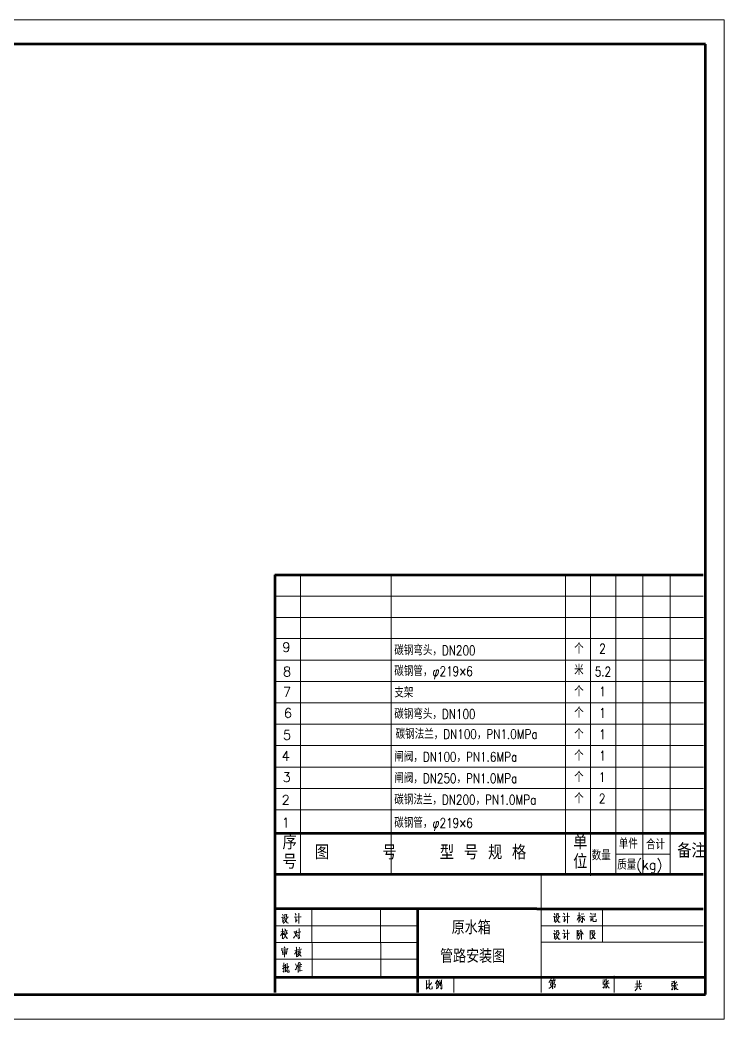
# Model space of a CAD drawing. Extents: x -13299 to -11289, y 2095 to 3220.
# Drawn here: x -11584.8 to -11289, y 2780.8 to 3200.8 of the extents above; entities that cross this region are included whole.
import ezdxf

# ---------------------------------------------------------------- set-up
doc = ezdxf.new("R2010")
doc.units = 0
doc.header["$LTSCALE"] = 10
doc.header["$MEASUREMENT"] = 0
doc.layers.get('0').update_dxf_attribs({"color": 4, "linetype": 'CONTINUOUS'})
doc.layers.add('1', color=2, linetype='CONTINUOUS', lineweight=13)
doc.layers.add('设备', color=1, linetype='CONTINUOUS', lineweight=53)
doc.styles.add('HZTXT', font='txt', dxfattribs={"bigfont": 'HZTXT'})
doc.styles.add('ROMANT', font='romant', dxfattribs={"width": 0.7})
doc.styles.get("Standard").update_dxf_attribs({"font": 'romant.shx', "width": 0.85, "bigfont": 'hztxt1.shx'})
doc.styles.add('STYLE1', font='SIMFANG.TTF', dxfattribs={"width": 0.8})

# ---------------------------------------------------------------- blocks, each defined once
blk = doc.blocks.new('012254')
for points in [[(1.38, 4.84), (1.47, 4.61), (1.5, 1.95)], [(2.56, 4.96), (2.44, 2.03)], [(0.28, 1.8), (3.69, 2.15), (3.53, 2.19), (3.34, 2.11)], [(1.56, 1.56), (1.47, 1.29), (1.09, 0.7), (0.78, 0.39), (0.44, 0.04)], [(0.66, 3.12), (3.34, 3.4), (3.25, 3.44), (3.03, 3.4)], [(2.38, 1.56), (3.09, 0.74), (3.25, 0.43)]]:
    blk.add_lwpolyline(points)
at = {"style": 'ROMANT', "width": 0.7}
blk.add_attdef('012254', (0, 0), '', height=0.001, dxfattribs=at)

msp = doc.modelspace()

# ---------------------------------------------------------------- linework, layer by layer
at = {"layer": '1'}
for p, q in [((-11883.02243, 3200.83484), (-11289.02243, 3200.83484)), ((-11289.02243, 3200.83484), (-11289.02243, 2780.83484)), ((-11297.72127, 2967.62605), (-11477.72127, 2967.62605)), ((-11466.92247, 2967.62605), (-11466.92247, 2841.74131)), ((-11428.92572, 2967.62605), (-11428.92572, 2841.49007)), ((-11355.6214, 2967.62605), (-11355.6214, 2841.49007)), ((-11345.13146, 2967.62605), (-11345.13146, 2840.98285)), ((-11334.51994, 2967.62605), (-11334.51994, 2841.49007)), ((-11323.06644, 2967.62605), (-11323.06644, 2841.23646)), ((-11311.58849, 2967.62605), (-11311.58849, 2841.74369)), ((-11297.72127, 2958.62605), (-11477.72127, 2958.62605)), ((-11297.69213, 2949.62605), (-11477.69213, 2949.62605)), ((-11297.69213, 2940.7607), (-11477.69213, 2940.7607)), ((-11297.69213, 2931.7607), (-11477.69213, 2931.7607)), ((-11297.69213, 2922.7607), (-11477.69213, 2922.7607)), ((-11297.69213, 2913.7607), (-11477.69213, 2913.7607)), ((-11297.69213, 2904.7607), (-11477.69213, 2904.7607)), ((-11297.69213, 2895.7607), (-11477.69213, 2895.7607)), ((-11297.69213, 2886.7607), (-11477.69213, 2886.7607)), ((-11297.69213, 2877.7607), (-11477.69213, 2877.7607)), ((-11297.69213, 2868.7607), (-11477.69213, 2868.7607)), ((-11334.52062, 2850.11292), (-11311.6786, 2850.11292)), ((-11462.14997, 2826.97345), (-11462.10909, 2798.39391)), ((-11433.35581, 2826.97345), (-11433.23033, 2798.2971)), ((-11340.10747, 2827.18227), (-11340.10747, 2813.09516)), ((-11477.71146, 2819.97345), (-11417.71146, 2819.97345)), ((-11297.71146, 2819.9492), (-11365.90995, 2819.9492)), ((-11477.71146, 2812.97345), (-11417.71146, 2812.97345)), ((-11365.90995, 2813.09516), (-11297.71146, 2813.09516)), ((-11477.71146, 2805.97345), (-11417.71146, 2805.97345)), ((-11402.48939, 2798.44658), (-11402.48939, 2791.97345)), ((-11335.21281, 2798.97345), (-11335.21281, 2791.97345)), ((-11289.02243, 2780.83484), (-11883.02243, 2780.83484))]:
    msp.add_line(p, q, dxfattribs=at)
for points in [[(-11365.90995, 2841.78942), (-11365.90995, 2791.97345)], [(-11474.98396, 2823.4547), (-11474.24146, 2823.5922), (-11474.35146, 2823.7297), (-11474.37896, 2823.4547), (-11474.40646, 2821.63283), (-11474.54396, 2821.49533), (-11473.96646, 2822.2172)], [(-11474.57146, 2824.89845), (-11474.24146, 2824.4172), (-11474.18646, 2824.21095)], [(-11473.60896, 2823.0422), (-11472.53646, 2823.21408), (-11472.61896, 2823.3172), (-11472.72896, 2823.0422), (-11472.86646, 2822.69845), (-11473.00396, 2822.42345), (-11473.14146, 2822.18283), (-11473.36146, 2821.87345), (-11473.60896, 2821.59845), (-11473.85646, 2821.35783), (-11474.04896, 2821.18595), (-11474.21396, 2821.08283)], [(-11473.49896, 2824.9672), (-11473.47146, 2824.65783), (-11473.47146, 2824.31408), (-11473.52646, 2824.0047), (-11473.60896, 2823.69533), (-11473.71896, 2823.48908), (-11473.82896, 2823.3172), (-11473.96646, 2823.14533)], [(-11473.63646, 2822.73283), (-11473.58146, 2822.73283), (-11472.56396, 2821.22033), (-11472.04146, 2821.18595), (-11472.56396, 2821.28908), (-11472.70146, 2821.42658)], [(-11473.44396, 2824.6922), (-11472.70146, 2824.76095), (-11472.75646, 2824.86408), (-11472.83896, 2824.58908), (-11472.83896, 2824.34845), (-11472.83896, 2824.1422), (-11472.83896, 2823.90158), (-11472.81146, 2823.79845), (-11472.75646, 2823.69533), (-11472.64646, 2823.66095), (-11472.50896, 2823.62658), (-11472.31646, 2823.62658), (-11472.20646, 2823.66095), (-11472.12396, 2823.7297)], [(-11469.60785, 2823.62794), (-11468.83785, 2823.76544), (-11468.89285, 2823.83419), (-11468.94785, 2821.70294), (-11469.05785, 2821.56544), (-11468.31535, 2822.52794)], [(-11469.19535, 2825.17481), (-11468.97535, 2824.83106), (-11468.86535, 2824.65919), (-11468.81035, 2824.45294)], [(-11468.48035, 2823.62794), (-11466.69285, 2823.79981), (-11466.80285, 2823.83419), (-11467.02285, 2823.76544)], [(-11467.62785, 2825.27794), (-11467.60035, 2825.03731), (-11467.60035, 2821.01544), (-11467.62785, 2821.29044), (-11467.60035, 2821.63419)], [(-11360.79803, 2823.76219), (-11360.05553, 2823.89969), (-11360.16553, 2824.03719), (-11360.19303, 2823.76219), (-11360.22053, 2821.94032), (-11360.35803, 2821.80282), (-11359.78053, 2822.52469)], [(-11360.38553, 2825.20594), (-11360.05553, 2824.72469), (-11360.00053, 2824.51844)], [(-11359.42303, 2823.34969), (-11358.35053, 2823.52157), (-11358.43303, 2823.62469), (-11358.54303, 2823.34969), (-11358.68053, 2823.00594), (-11358.81803, 2822.73094), (-11358.95553, 2822.49032), (-11359.17553, 2822.18094), (-11359.42303, 2821.90594), (-11359.67053, 2821.66532), (-11359.86303, 2821.49344), (-11360.02803, 2821.39032)], [(-11359.31303, 2825.27469), (-11359.28553, 2824.96532), (-11359.28553, 2824.62157), (-11359.34053, 2824.31219), (-11359.42303, 2824.00282), (-11359.53303, 2823.79657), (-11359.64303, 2823.62469), (-11359.78053, 2823.45282)], [(-11359.45053, 2823.04032), (-11359.39553, 2823.04032), (-11358.37803, 2821.52782), (-11357.85553, 2821.49344), (-11358.37803, 2821.59657), (-11358.51553, 2821.73407)], [(-11359.25803, 2824.99969), (-11358.51553, 2825.06844), (-11358.57053, 2825.17157), (-11358.65303, 2824.89657), (-11358.65303, 2824.65594), (-11358.65303, 2824.44969), (-11358.65303, 2824.20907), (-11358.62553, 2824.10594), (-11358.57053, 2824.00282), (-11358.46053, 2823.96844), (-11358.32303, 2823.93407), (-11358.13053, 2823.93407), (-11358.02053, 2823.96844), (-11357.93803, 2824.03719)], [(-11356.81053, 2823.79657), (-11356.04053, 2823.93407), (-11356.09553, 2824.00282), (-11356.15053, 2821.87157), (-11356.26053, 2821.73407), (-11355.51803, 2822.69657)], [(-11356.39803, 2825.34344), (-11356.17803, 2824.99969), (-11356.06803, 2824.82782), (-11356.01303, 2824.62157)], [(-11355.68303, 2823.79657), (-11353.89553, 2823.96844), (-11354.00553, 2824.00282), (-11354.22553, 2823.93407)], [(-11354.83053, 2825.44657), (-11354.80303, 2825.20594), (-11354.80303, 2821.18407), (-11354.83053, 2821.45907), (-11354.80303, 2821.80282)], [(-11349.9076, 2824.1358), (-11350.0451, 2823.7233), (-11350.2651, 2823.24205), (-11350.5126, 2822.79518), (-11350.7326, 2822.45143)], [(-11350.5401, 2824.17018), (-11349.3576, 2824.37643)], [(-11349.9076, 2825.6483), (-11349.9351, 2822.03893), (-11349.9901, 2821.3858), (-11350.0176, 2821.72955), (-11349.9626, 2822.10768)], [(-11349.8526, 2823.79205), (-11349.4401, 2823.34518)], [(-11348.9451, 2823.3108), (-11348.9726, 2823.1733), (-11349.5501, 2822.14205)], [(-11349.3026, 2823.8608), (-11347.5151, 2824.10143)], [(-11348.5876, 2823.8608), (-11348.5051, 2823.65455), (-11348.5051, 2821.9358), (-11348.5326, 2821.55768), (-11348.5601, 2821.42018), (-11349.0826, 2821.97018), (-11348.5601, 2821.48893)], [(-11349.0551, 2824.89205), (-11347.9551, 2825.0983)], [(-11348.1476, 2823.1733), (-11347.6526, 2822.4858), (-11347.5701, 2822.2108), (-11347.7626, 2822.65768)], [(-11345.4801, 2823.8608), (-11344.7651, 2824.03268), (-11344.8751, 2824.1358), (-11344.9301, 2822.14205), (-11345.0401, 2821.9358), (-11344.3801, 2822.8983)], [(-11345.1776, 2825.33893), (-11344.8476, 2825.06393), (-11344.7651, 2824.92643), (-11344.7651, 2824.75455), (-11344.7926, 2824.99518)], [(-11344.2426, 2824.92643), (-11342.9776, 2825.0983), (-11343.0601, 2825.20143), (-11343.2251, 2823.96393), (-11343.0601, 2823.96393), (-11344.1326, 2823.8608)], [(-11344.1876, 2824.23893), (-11344.1326, 2823.7233), (-11344.1326, 2822.55455), (-11344.1051, 2822.17643), (-11344.0501, 2822.00455), (-11343.9676, 2821.90143), (-11343.8301, 2821.83268), (-11343.6101, 2821.7983), (-11343.3626, 2821.76393), (-11342.6751, 2821.86705), (-11342.7301, 2822.7608), (-11342.7301, 2821.86705)], [(-11474.62818, 2818.80608), (-11474.49068, 2818.59983), (-11474.54568, 2818.66858), (-11474.54568, 2814.61233), (-11474.60068, 2814.85296), (-11474.54568, 2815.19671)], [(-11473.50068, 2818.80608), (-11473.33568, 2818.49671), (-11473.28068, 2818.29046), (-11473.28068, 2818.08421)], [(-11467.50272, 2818.84046), (-11467.44772, 2818.46233), (-11467.44772, 2815.91858), (-11467.44772, 2815.84983), (-11467.42022, 2814.99046), (-11467.44772, 2814.64671), (-11467.47522, 2814.57796), (-11468.08022, 2815.12796), (-11467.47522, 2814.64671)], [(-11359.31303, 2818.21754), (-11359.28553, 2817.90816), (-11359.28553, 2817.56441), (-11359.34053, 2817.25504), (-11359.42303, 2816.94566), (-11359.53303, 2816.73941), (-11359.64303, 2816.56754), (-11359.78053, 2816.39566)], [(-11356.39803, 2818.28629), (-11356.17803, 2817.94254), (-11356.06803, 2817.77066), (-11356.01303, 2817.56441)], [(-11354.83053, 2818.38941), (-11354.80303, 2818.14879), (-11354.80303, 2814.12691), (-11354.83053, 2814.40191), (-11354.80303, 2814.74566)], [(-11350.75519, 2818.24758), (-11350.70019, 2817.86945), (-11350.70019, 2814.3632), (-11350.75519, 2814.60383), (-11350.72769, 2814.9132)], [(-11349.16019, 2818.41945), (-11349.16019, 2818.24758), (-11349.24269, 2818.00695), (-11349.38019, 2817.6632), (-11349.51769, 2817.35383), (-11349.65519, 2817.07883), (-11349.79269, 2816.8382), (-11349.95769, 2816.59758)], [(-11474.54568, 2817.43108), (-11474.71068, 2816.94983), (-11474.90318, 2816.53733), (-11475.09568, 2816.15921), (-11475.31568, 2815.81546)], [(-11474.16068, 2817.67171), (-11475.20568, 2817.43108)], [(-11474.51818, 2817.25921), (-11474.13318, 2816.81233)], [(-11473.06068, 2816.94983), (-11473.03318, 2816.67483), (-11473.19818, 2816.19358), (-11473.36318, 2815.81546), (-11473.55568, 2815.50608), (-11473.72068, 2815.26546), (-11473.88568, 2815.02483), (-11474.07818, 2814.81858), (-11474.32568, 2814.61233)], [(-11473.55568, 2817.46546), (-11473.58318, 2817.19046), (-11473.85818, 2816.70921), (-11474.05068, 2816.36546), (-11474.16068, 2816.22796)], [(-11473.91318, 2817.70608), (-11472.51068, 2817.94671), (-11472.62068, 2817.98108), (-11472.75818, 2817.91233)], [(-11473.80318, 2816.46858), (-11473.72068, 2816.39983), (-11472.75818, 2814.81858), (-11472.23568, 2814.78421), (-11472.73068, 2814.88733), (-11472.86818, 2815.02483)], [(-11473.03318, 2817.46546), (-11472.70318, 2817.08733), (-11472.62068, 2816.91546), (-11472.51068, 2816.70921)], [(-11469.70272, 2817.53421), (-11468.49272, 2817.74046), (-11468.57522, 2817.84358), (-11468.65772, 2817.43108), (-11468.76772, 2817.01858), (-11468.87772, 2816.57171), (-11469.09772, 2816.02171), (-11469.34522, 2815.57483), (-11469.37272, 2815.50608), (-11469.59272, 2815.19671), (-11469.86772, 2814.85296)], [(-11469.42772, 2817.29358), (-11468.68522, 2815.95296), (-11468.54772, 2815.57483), (-11468.52022, 2815.33421)], [(-11468.43772, 2817.15608), (-11468.35522, 2817.12171), (-11466.76022, 2817.46546), (-11466.87022, 2817.49983), (-11466.98022, 2817.43108)], [(-11468.24522, 2816.38596), (-11467.99772, 2815.87033), (-11467.97022, 2815.62971)], [(-11360.79803, 2816.70504), (-11360.05553, 2816.84254), (-11360.16553, 2816.98004), (-11360.19303, 2816.70504), (-11360.22053, 2814.88316), (-11360.35803, 2814.74566), (-11359.78053, 2815.46754)], [(-11360.38553, 2818.14879), (-11360.05553, 2817.66754), (-11360.00053, 2817.46129)], [(-11359.42303, 2816.29254), (-11358.35053, 2816.46441), (-11358.43303, 2816.56754), (-11358.54303, 2816.29254), (-11358.68053, 2815.94879), (-11358.81803, 2815.67379), (-11358.95553, 2815.43316), (-11359.17553, 2815.12379), (-11359.42303, 2814.84879), (-11359.67053, 2814.60816), (-11359.86303, 2814.43629), (-11360.02803, 2814.33316)], [(-11359.45053, 2815.98316), (-11359.39553, 2815.98316), (-11358.37803, 2814.47066), (-11357.85553, 2814.43629), (-11358.37803, 2814.53941), (-11358.51553, 2814.67691)], [(-11359.25803, 2817.94254), (-11358.51553, 2818.01129), (-11358.57053, 2818.11441), (-11358.65303, 2817.83941), (-11358.65303, 2817.59879), (-11358.65303, 2817.39254), (-11358.65303, 2817.15191), (-11358.62553, 2817.04879), (-11358.57053, 2816.94566), (-11358.46053, 2816.91129), (-11358.32303, 2816.87691), (-11358.13053, 2816.87691), (-11358.02053, 2816.91129), (-11357.93803, 2816.98004)], [(-11356.81053, 2816.73941), (-11356.04053, 2816.87691), (-11356.09553, 2816.94566), (-11356.15053, 2814.81441), (-11356.26053, 2814.67691), (-11355.51803, 2815.63941)], [(-11355.68303, 2816.73941), (-11353.89553, 2816.91129), (-11354.00553, 2816.94566), (-11354.22553, 2816.87691)], [(-11350.67269, 2817.86945), (-11349.93019, 2817.9382), (-11350.01269, 2818.00695), (-11350.37019, 2817.14758), (-11350.37019, 2817.07883), (-11350.31519, 2816.9757), (-11350.23269, 2816.8382), (-11350.17769, 2816.7007), (-11350.12269, 2816.5632), (-11350.09519, 2816.35695), (-11350.09519, 2816.18508), (-11350.12269, 2816.0132), (-11350.15019, 2815.8757), (-11350.20519, 2815.77258), (-11350.50769, 2816.11633)], [(-11349.51769, 2816.76945), (-11349.46269, 2816.5632), (-11349.51769, 2816.49445), (-11349.51769, 2816.21945), (-11349.54519, 2815.80695), (-11349.60019, 2815.53195), (-11349.65519, 2815.25695), (-11349.73769, 2815.01633), (-11349.87519, 2814.81008), (-11350.01269, 2814.6382), (-11350.15019, 2814.46633), (-11350.31519, 2814.29445)], [(-11349.21519, 2817.97258), (-11348.39019, 2816.59758), (-11348.06019, 2816.52883), (-11348.39019, 2816.66633), (-11348.58269, 2816.90695)], [(-11348.96769, 2816.80383), (-11348.91269, 2816.7007), (-11348.94019, 2816.66633), (-11348.91269, 2814.2257), (-11348.94019, 2814.5007), (-11348.91269, 2814.81008)], [(-11345.28269, 2818.00695), (-11345.25519, 2817.69758), (-11345.25519, 2814.43195), (-11345.25519, 2814.70695), (-11345.25519, 2814.98195)], [(-11344.62269, 2818.11008), (-11344.89769, 2817.86945), (-11345.22769, 2817.69758)], [(-11345.22769, 2817.14758), (-11344.65019, 2817.28508)], [(-11344.65019, 2816.63195), (-11345.22769, 2816.46008)], [(-11344.26519, 2816.35695), (-11344.23769, 2816.35695), (-11343.35769, 2816.46008), (-11343.41269, 2816.5632), (-11343.55019, 2816.18508), (-11343.63269, 2815.94445), (-11343.71519, 2815.7382), (-11343.82519, 2815.53195), (-11343.96269, 2815.3257), (-11344.12769, 2815.11945), (-11344.26519, 2814.98195), (-11344.43019, 2814.84445), (-11344.62269, 2814.67258), (-11344.76019, 2814.56945), (-11344.89769, 2814.46633)], [(-11344.21019, 2818.17883), (-11344.15519, 2817.86945), (-11344.18269, 2817.3882), (-11344.21019, 2817.07883), (-11344.26519, 2816.87258), (-11344.32019, 2816.7007), (-11344.40269, 2816.59758), (-11344.48519, 2816.46008)], [(-11344.32019, 2816.08195), (-11344.23769, 2815.97883), (-11343.38519, 2814.67258), (-11342.97269, 2814.67258), (-11343.35769, 2814.70695), (-11343.49519, 2814.84445)], [(-11344.15519, 2817.90383), (-11343.46769, 2818.04133), (-11343.52269, 2818.0757), (-11343.60519, 2817.86945), (-11343.63269, 2817.59445), (-11343.63269, 2817.21633), (-11343.60519, 2817.04445), (-11343.57769, 2816.94133), (-11343.49519, 2816.90695), (-11343.38519, 2816.8382), (-11343.05519, 2816.90695)], [(-11474.76396, 2810.5547), (-11474.76396, 2810.24533), (-11474.81896, 2810.0047), (-11474.87396, 2809.76408), (-11474.92896, 2809.5922)], [(-11474.76396, 2810.17658), (-11472.28896, 2810.38283), (-11472.34396, 2810.48595), (-11472.67396, 2809.93595)], [(-11473.77396, 2811.13908), (-11473.60896, 2810.79533), (-11473.55396, 2810.5547)], [(-11473.66396, 2810.07345), (-11473.60896, 2810.0047), (-11473.63646, 2806.87658), (-11473.69146, 2807.18595), (-11473.63646, 2807.56408)], [(-11468.26644, 2809.90158), (-11469.33894, 2809.69533)], [(-11468.76144, 2811.1047), (-11468.65144, 2810.93283), (-11468.67894, 2810.9672), (-11468.67894, 2806.91095), (-11468.70644, 2807.22033), (-11468.67894, 2807.56408)], [(-11468.04644, 2809.93595), (-11466.50644, 2810.21095), (-11466.61644, 2810.24533), (-11466.83644, 2810.1422)], [(-11467.49644, 2809.97033), (-11467.52394, 2809.76408), (-11467.99144, 2808.93908), (-11468.04644, 2808.9047), (-11467.19394, 2809.14533)], [(-11467.57894, 2811.03595), (-11467.38644, 2810.6922), (-11467.35894, 2810.5547), (-11467.38644, 2810.45158)], [(-11474.51646, 2809.62658), (-11474.46146, 2809.3172), (-11474.35146, 2807.8047), (-11474.37896, 2808.0797), (-11473.00396, 2808.2172), (-11473.16896, 2808.25158), (-11473.47146, 2808.18283)], [(-11473.00396, 2808.2172), (-11472.89396, 2808.04533), (-11472.72896, 2809.69533), (-11472.67396, 2809.55783), (-11474.40646, 2809.3172)], [(-11474.13146, 2808.7672), (-11473.14146, 2808.9047)], [(-11468.65144, 2809.66095), (-11468.89894, 2809.11095), (-11469.09144, 2808.69845), (-11469.25644, 2808.38908), (-11469.47644, 2808.0797)], [(-11468.65144, 2809.42033), (-11468.29394, 2809.00783)], [(-11466.83644, 2808.9047), (-11466.91894, 2808.66408), (-11467.24894, 2808.11408), (-11467.57894, 2807.77033), (-11467.93644, 2807.3922), (-11468.23894, 2807.1172), (-11468.48644, 2806.91095)], [(-11467.02894, 2809.5922), (-11467.05644, 2809.42033), (-11467.38644, 2808.9047), (-11467.41394, 2808.87033), (-11467.66144, 2808.52658), (-11467.93644, 2808.18283), (-11468.23894, 2807.87345)], [(-11467.35894, 2807.97658), (-11466.80894, 2807.3922), (-11466.69894, 2807.1172), (-11466.86394, 2807.46095)], [(-11474.53923, 2803.0422), (-11474.48423, 2803.0422), (-11473.52173, 2803.28283)], [(-11474.51173, 2801.9422), (-11473.52173, 2802.59533)], [(-11473.93423, 2804.45158), (-11473.90673, 2804.17658), (-11473.96173, 2800.60158), (-11473.98923, 2800.46408), (-11474.37423, 2800.8422), (-11473.98923, 2800.53283)], [(-11473.27423, 2803.8672), (-11473.21923, 2803.69533), (-11473.24673, 2800.8422), (-11473.35673, 2800.73908), (-11472.80673, 2801.28908)], [(-11472.80673, 2802.52658), (-11473.21923, 2802.3547)], [(-11472.58673, 2804.2797), (-11472.53173, 2804.07345), (-11472.58673, 2801.5297), (-11472.55923, 2801.22033), (-11472.55923, 2801.01408), (-11472.53173, 2800.8422), (-11472.47673, 2800.7047), (-11472.39423, 2800.60158), (-11472.33923, 2800.5672), (-11472.22923, 2800.53283), (-11472.11923, 2800.53283), (-11471.84423, 2800.53283), (-11471.76173, 2800.60158), (-11471.73423, 2800.63595), (-11471.81673, 2801.5297), (-11471.76173, 2800.60158), (-11471.81673, 2800.5672)], [(-11471.87173, 2803.07658), (-11471.95423, 2802.83595), (-11472.55923, 2802.0797)], [(-11469.14923, 2801.8047), (-11469.14923, 2801.8047), (-11468.90173, 2801.49533), (-11468.35173, 2803.35158)], [(-11469.09423, 2804.03908), (-11468.87423, 2803.7297), (-11468.73673, 2803.35158)], [(-11467.66423, 2804.79533), (-11467.66423, 2804.62345), (-11467.88423, 2803.90158), (-11468.10423, 2803.35158), (-11468.35173, 2802.80158)], [(-11467.93923, 2803.55783), (-11467.91173, 2801.22033), (-11467.93923, 2800.77345), (-11467.96673, 2800.4297), (-11467.96673, 2800.73908)], [(-11467.77423, 2803.4547), (-11466.45423, 2803.69533), (-11466.50923, 2803.7297), (-11466.75673, 2803.66095), (-11467.16923, 2803.55783), (-11467.16923, 2801.08283)], [(-11467.66423, 2802.69845), (-11466.59173, 2802.87033)], [(-11467.27923, 2804.76095), (-11467.05923, 2804.21095), (-11467.05923, 2804.07345), (-11467.03173, 2803.90158)], [(-11467.71923, 2801.01408), (-11466.31673, 2801.18595)], [(-11413.05992, 2797.36839), (-11412.83992, 2797.12776), (-11412.92242, 2797.19651), (-11412.92242, 2796.47464), (-11412.92242, 2795.75276), (-11412.92242, 2795.09964), (-11412.92242, 2794.61839), (-11412.92242, 2794.58401), (-11412.92242, 2794.44651), (-11412.89492, 2793.79339), (-11412.81242, 2793.62151), (-11412.70242, 2793.51839), (-11412.45492, 2793.44964), (-11411.95992, 2793.48401), (-11411.60242, 2793.58714), (-11411.57492, 2793.62151), (-11411.62992, 2794.51526)], [(-11409.40242, 2797.36839), (-11409.42992, 2797.19651), (-11409.75992, 2796.44026), (-11410.03492, 2795.99339), (-11410.25492, 2795.58089)], [(-11407.72492, 2797.33401), (-11407.61492, 2797.19651), (-11407.66992, 2797.16214), (-11407.64242, 2793.75901), (-11407.64242, 2793.72464), (-11407.66992, 2793.51839), (-11407.72492, 2793.44964), (-11408.16492, 2793.96526), (-11407.72492, 2793.48401), (-11407.66992, 2793.62151)], [(-11361.64637, 2797.89542), (-11361.67387, 2797.68917), (-11361.94887, 2797.10479), (-11362.14137, 2796.76104), (-11362.30637, 2796.52042), (-11362.55387, 2796.21104)], [(-11360.46387, 2797.86104), (-11360.49137, 2797.72354), (-11360.71137, 2797.13917), (-11360.87637, 2796.86417), (-11361.01387, 2796.62354)], [(-11360.87814, 2796.97949), (-11359.83314, 2797.25449), (-11359.94314, 2797.25449), (-11360.13564, 2797.18574)], [(-11339.95171, 2797.14619), (-11338.98921, 2797.24932), (-11339.07171, 2797.35244), (-11339.26421, 2796.42432), (-11339.15421, 2796.42432), (-11339.73171, 2796.32119), (-11339.75921, 2796.56182), (-11339.73171, 2796.25244), (-11339.78671, 2795.32432), (-11339.84171, 2795.42744), (-11339.12671, 2795.53057), (-11339.18171, 2795.66807), (-11339.20921, 2795.42744), (-11339.34671, 2794.39619), (-11339.42921, 2794.08682), (-11339.48421, 2793.88057), (-11339.53921, 2793.74307), (-11339.89671, 2794.22432), (-11339.53921, 2793.81182), (-11339.48421, 2793.88057)], [(-11338.63171, 2797.52432), (-11338.52171, 2797.38682), (-11338.57671, 2797.42119), (-11338.65921, 2793.91494), (-11338.71421, 2793.77744), (-11338.10921, 2794.46494)], [(-11414.18742, 2796.99026), (-11413.91242, 2796.78401), (-11414.07742, 2796.85276), (-11414.02242, 2793.55276), (-11414.18742, 2793.41526), (-11413.14242, 2794.34339)], [(-11413.88492, 2795.37464), (-11413.27992, 2795.58089)], [(-11412.92242, 2794.92776), (-11412.12492, 2795.82151), (-11411.98742, 2796.13089)], [(-11409.70492, 2796.44026), (-11409.73242, 2793.51839), (-11409.75992, 2793.72464), (-11409.75992, 2793.75901), (-11409.73242, 2794.06839)], [(-11408.93492, 2796.57776), (-11408.90742, 2796.50901), (-11409.04492, 2796.02776), (-11409.18242, 2795.58089), (-11409.31992, 2795.27151), (-11409.42992, 2795.03089)], [(-11408.93492, 2795.92464), (-11408.38492, 2796.02776), (-11408.43992, 2796.13089), (-11408.49492, 2795.75276), (-11408.60492, 2795.40901), (-11408.65992, 2795.13401), (-11408.76992, 2794.85901), (-11408.90742, 2794.61839), (-11409.04492, 2794.34339), (-11409.18242, 2794.13714), (-11409.31992, 2793.89651), (-11409.42992, 2793.79339)], [(-11409.37492, 2796.68089), (-11409.31992, 2796.64651), (-11409.26492, 2796.64651), (-11408.30242, 2796.85276), (-11408.38492, 2796.85276), (-11408.52242, 2796.78401)], [(-11408.13742, 2796.40589), (-11408.08242, 2796.33714), (-11408.13742, 2796.30276), (-11408.13742, 2794.65276), (-11408.16492, 2794.82464), (-11408.13742, 2795.03089)], [(-11361.04137, 2795.17979), (-11361.23387, 2794.80167), (-11361.53637, 2794.45792), (-11361.89387, 2794.14854), (-11362.16887, 2793.94229), (-11362.38887, 2793.80479), (-11362.58137, 2793.73604)], [(-11362.11564, 2796.94512), (-11361.15314, 2797.15137), (-11361.23564, 2797.18574), (-11361.40064, 2797.11699)], [(-11361.86637, 2796.24542), (-11360.21637, 2796.48604), (-11360.27137, 2796.52042), (-11360.32637, 2795.83292), (-11360.24387, 2795.83292), (-11361.86637, 2795.62667), (-11361.89387, 2795.79854), (-11361.86637, 2795.62667), (-11361.86637, 2795.04229), (-11361.92137, 2794.93917), (-11361.94887, 2795.00792), (-11360.65637, 2795.24854), (-11359.77637, 2795.35167), (-11359.85887, 2795.45479), (-11359.94137, 2795.04229), (-11359.99637, 2794.56104), (-11360.07887, 2794.25167), (-11360.16137, 2794.04542), (-11360.51887, 2794.49229), (-11360.13387, 2794.14854)], [(-11361.67387, 2797.07042), (-11361.42637, 2796.72667), (-11361.39887, 2796.58917)], [(-11361.04137, 2796.31417), (-11361.01387, 2793.90792), (-11360.98637, 2793.52979), (-11361.04137, 2793.70167), (-11361.01387, 2794.01104)], [(-11360.49137, 2797.17354), (-11360.13387, 2796.89854), (-11360.07887, 2796.72667)], [(-11338.98921, 2795.63369), (-11337.28421, 2795.87432), (-11337.42171, 2795.90869), (-11337.64171, 2795.83994)], [(-11337.60174, 2797.02928), (-11337.65674, 2796.92615), (-11338.59174, 2795.8949)], [(-11338.35671, 2795.70244), (-11337.58671, 2793.94932), (-11337.14671, 2793.88057), (-11337.58671, 2793.98369), (-11337.69671, 2794.18994)], [(-11311.1484, 2796.49535), (-11310.1859, 2796.59847), (-11310.2684, 2796.7016), (-11310.4609, 2795.77347), (-11310.3509, 2795.77347), (-11310.9284, 2795.67035), (-11310.9559, 2795.91097), (-11310.9284, 2795.6016), (-11310.9834, 2794.67347), (-11311.0384, 2794.7766), (-11310.3234, 2794.87972), (-11310.3784, 2795.01722), (-11310.4059, 2794.7766), (-11310.5434, 2793.74535), (-11310.6259, 2793.43597), (-11310.6809, 2793.22972), (-11310.7359, 2793.09222), (-11311.0934, 2793.57347), (-11310.7359, 2793.16097), (-11310.6809, 2793.22972)], [(-11310.1859, 2794.98285), (-11308.4809, 2795.22347), (-11308.6184, 2795.25785), (-11308.8384, 2795.1891)], [(-11309.8284, 2796.87347), (-11309.7184, 2796.73597), (-11309.7734, 2796.77035), (-11309.8559, 2793.2641), (-11309.9109, 2793.1266), (-11309.3059, 2793.8141)], [(-11308.8109, 2796.52972), (-11308.8659, 2796.4266), (-11309.8009, 2795.39535)], [(-11309.5534, 2795.0516), (-11308.7834, 2793.29847), (-11308.3434, 2793.22972), (-11308.7834, 2793.33285), (-11308.8934, 2793.5391)]]:
    msp.add_lwpolyline(points, dxfattribs=at)
at = {"layer": '设备'}
for p, q in [((-11296.8305, 3190.65409), (-11858.47358, 3190.65409)), ((-11296.8305, 2791.16302), (-11296.8305, 3190.65409)), ((-11477.69267, 2967.62605), (-11477.72127, 2841.74369)), ((-11477.69267, 2967.62605), (-11297.78311, 2967.62605)), ((-11478.17158, 2858.98939), (-11296.6728, 2858.98939)), ((-11477.71146, 2841.78942), (-11477.71146, 2791.97345)), ((-11477.71146, 2841.78942), (-11297.71146, 2841.78942)), ((-11417.72686, 2791.97345), (-11417.72686, 2826.97345)), ((-11367.71146, 2827.18227), (-11297.71146, 2827.18227)), ((-11477.71146, 2798.44658), (-11296.34551, 2798.44658)), ((-11858.47358, 2791.16302), (-11296.8305, 2791.16302))]:
    msp.add_line(p, q, dxfattribs=at)
msp.add_lwpolyline([(-11477.71146, 2827.23026), (-11367.71146, 2827.23026)], dxfattribs=at)

# ---------------------------------------------------------------- block references
at = {"layer": '1', "xscale": 0.8800000000010186, "yscale": 0.8800000000001091, "zscale": 0.8800000000000001}
msp.add_blockref('012254', (-11326.76985, 2792.70259), dxfattribs=at).add_auto_attribs({'012254': '102518'})

# ---------------------------------------------------------------- texts
at = {"layer": '1', "style": 'HZTXT'}
for s, p in [('9', (-11474.62328, 2935.1913)), ('8', (-11474.32351, 2924.88709)), ('7', (-11474.32351, 2916.34475)), ('6', (-11473.96863, 2907.47881)), ('5', (-11474.32351, 2898.25824)), ('4', (-11474.86175, 2889.3923)), ('3', (-11474.50687, 2880.52637)), ('2', (-11474.86175, 2870.95116)), ('1', (-11474.86175, 2861.41601)), ('单件', (-11333.23035, 2852.51001)), ('合计', (-11321.807, 2852.15537)), ('数量', (-11344.62383, 2847.54509)), ('质量(kg)', (-11333.90562, 2843.64408))]:
    msp.add_text(s, height=4, dxfattribs=at).set_placement(p)
at = {"layer": '1', "width": 0.8}
for s, p in [('碳钢弯头，DN200', (-11427.53579, 2933.80451)), ('个', (-11351.97388, 2934.52157)), ('2', (-11341.48394, 2934.52157)), ('碳钢管，φ219×6', (-11427.53579, 2925.02875)), ('米', (-11351.97388, 2925.52157)), ('5.2', (-11343.31506, 2924.86412)), ('支架', (-11427.53579, 2916.02875)), ('个', (-11351.97388, 2916.52157)), ('1', (-11341.48394, 2916.52157)), ('碳钢弯头，DN100', (-11427.53579, 2907.02875)), ('个', (-11351.97388, 2907.52157)), ('1', (-11341.48394, 2907.52157)), ('碳钢法兰，DN100，PN1.0MPa', (-11426.98164, 2898.5744)), ('个', (-11351.97388, 2898.52157)), ('1', (-11341.48394, 2898.52157)), ('个', (-11351.97388, 2889.52157)), ('个', (-11351.97388, 2889.52157)), ('闸阀，DN100，PN1.6MPa', (-11427.53579, 2889.02875)), ('1', (-11341.48394, 2889.52157)), ('闸阀，DN250，PN1.0MPa', (-11427.53579, 2880.02875)), ('个', (-11351.97388, 2880.52157)), ('1', (-11341.62101, 2880.52157)), ('碳钢法兰，DN200，PN1.0MPa', (-11427.53579, 2871.02875)), ('个', (-11351.97388, 2871.52157)), ('2', (-11341.62101, 2871.52157)), ('碳钢管，φ219×6', (-11427.53579, 2861.25744))]:
    msp.add_text(s, height=4, dxfattribs=at).set_placement(p)
at = {"layer": '1'}
for s, p in [('序', (-11474.50687, 2852.15537)), ('单', (-11352.39736, 2852.15537)), ('图     号', (-11460.89644, 2847.89973)), ('型 号 规 格', (-11408.4192, 2847.89973)), ('备注', (-11308.69974, 2848.609)), ('号', (-11474.50687, 2843.99871)), ('位', (-11352.39736, 2843.99871))]:
    msp.add_text(s, height=6, dxfattribs=at).set_placement(p)
at = {"layer": '1', "style": 'STYLE1', "width": 0.8}
for s, p in [('原水箱', (-11403.42764, 2816.98773)), ('管路安装图', (-11408.26815, 2804.99657))]:
    msp.add_text(s, height=5, dxfattribs=at).set_placement(p)

doc.saveas('drawing.dxf')
